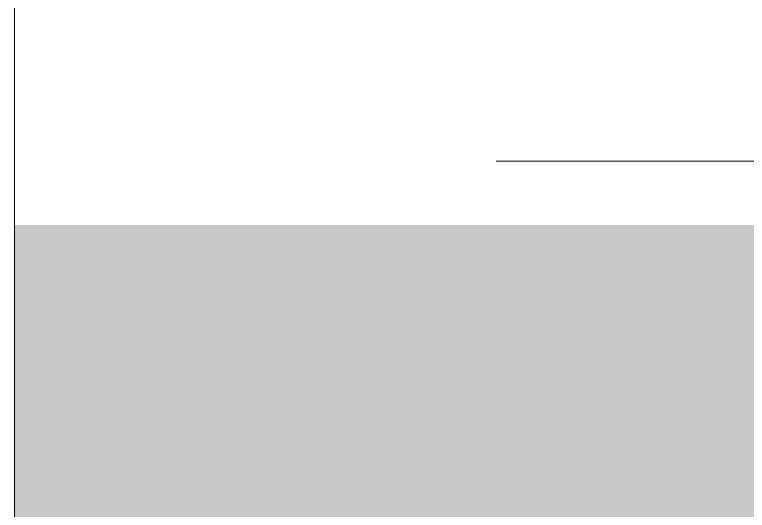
# Model space of a CAD drawing. Header units: millimetres. Extents: x 81773 to 282675, y -8553 to 29000.
# Drawn here: x 111910 to 111929.24, y 5172.51 to 5185.52 of the extents above; entities that cross this region are included whole.
import ezdxf

# ---------------------------------------------------------------- set-up
doc = ezdxf.new("R2010")
doc.units = ezdxf.units.MM
doc.layers.add('A-WALL', color=7, linetype='Continuous', lineweight=9)
doc.layers.add('A-WALL-FNSH-1', color=9, linetype='Continuous', lineweight=9, true_color=0x808080)
doc.layers.add('I-WALL-2', color=9, linetype='Continuous', lineweight=9, true_color=0x808080)
pattern_1 = [(0, (0, 0), (121.92, 30.48), [10.058, -81.382, 10.058, -81.382, -487.68]), (0, (0, 0), (121.92, 30.48), [-182.88, 10.058, -172.822, 10.058, -81.382, -213.36]), (0, (0, 0), (121.92, 30.48), [-457.2, 10.058, -50.902, 10.058, -142.342]), (120, (45.72, 15.24), (-87.356454, 90.345817), [10.058, -81.382, 10.058, -81.382, -487.68]), (120, (45.72, 15.24), (-87.356454, 90.345817), [-182.88, 10.058, -172.822, 10.058, -81.382, -213.36]), (120, (45.72, 15.24), (-87.356454, 90.345817), [-457.2, 10.058, -50.902, 10.058, -142.342]), (240, (60.96, 76.2), (-34.563546, -120.825817), [10.058, -81.382, 10.058, -81.382, -487.68]), (240, (60.96, 76.2), (-34.563546, -120.825817), [-182.88, 10.058, -172.822, 10.058, -81.382, -213.36]), (240, (60.96, 76.2), (-34.563546, -120.825817), [-457.2, 10.058, -50.902, 10.058, -142.342])]

msp = doc.modelspace()

# ---------------------------------------------------------------- hatches: boundary and pattern name
at = {"layer": 'I-WALL-2'}
h = msp.add_hatch(dxfattribs=at)
h.set_pattern_fill('FP_35', color=256, style=0, pattern_type=2)
h.set_pattern_definition(pattern_1)
h.paths.add_polyline_path([(111910, 5180), (111930, 5180), (111930, 6620), (111910, 6620), (111910, 5715.567)])
h = msp.add_hatch(dxfattribs=at)
h.set_pattern_fill('FP_35', color=256, style=0, pattern_type=2)
h.set_pattern_definition(pattern_1)
h.paths.add_polyline_path([(119350, 5160), (119350, 5180), (118460, 5180), (118460, 5172), (118430, 5172), (118430, 5160), (118885.444, 5160)])
h.paths.add_polyline_path([(117380, 5160), (117380, 5172), (117350, 5172), (117350, 5180), (111910, 5180), (111910, 5160), (116338.957, 5160)])

# ---------------------------------------------------------------- linework, layer by layer
at = {"layer": 'A-WALL'}
msp.add_line((111910, 5180), (111910, 6600), dxfattribs=at)
at = {"layer": 'A-WALL-FNSH-1'}
msp.add_line((111910, 5160), (111910, 5180), dxfattribs=at)

doc.saveas('drawing.dxf')
